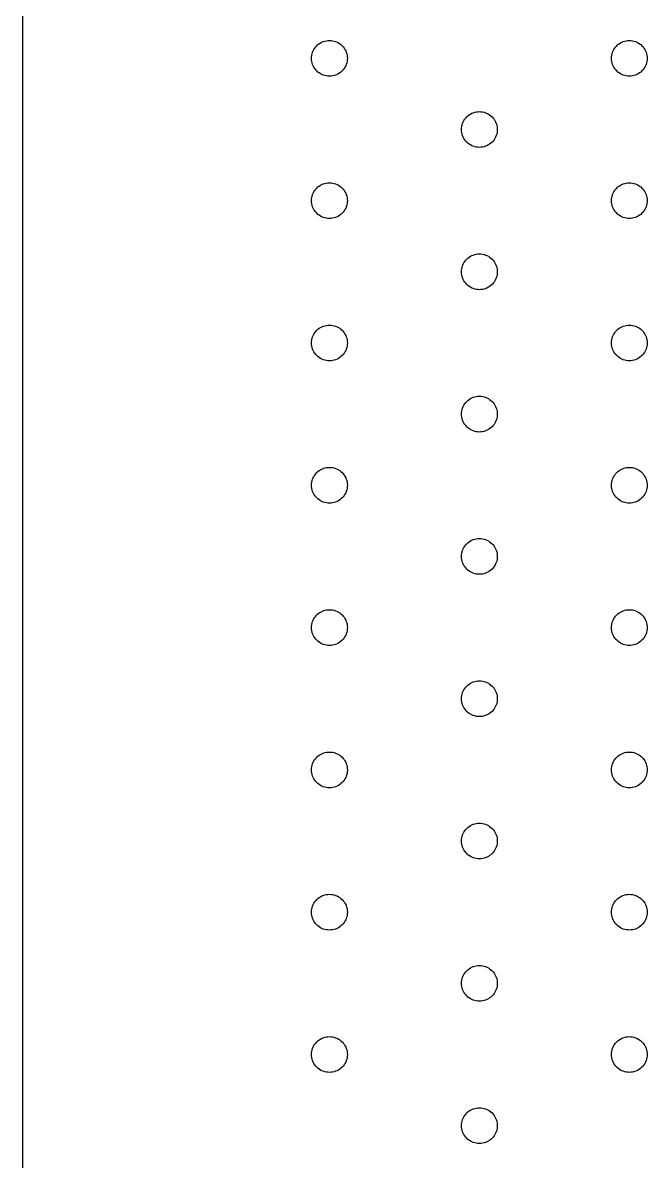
# Model space of a CAD drawing. Header units: millimetres. Extents: x 42 to 3058, y 353 to 2599.
# Drawn here: x 50 to 196.6, y 675.9 to 943.4 of the extents above; entities that cross this region are included whole.
import ezdxf

# ---------------------------------------------------------------- set-up
doc = ezdxf.new("R2010")
doc.units = ezdxf.units.MM
doc.layers.add('DRAWING', color=7, linetype='Continuous')

msp = doc.modelspace()

# ---------------------------------------------------------------- linework, layer by layer
at = {"layer": 'DRAWING', "linetype": 'CONTINUOUS', "true_color": 0x111111}
msp.add_line((50, 500), (50, 1930), dxfattribs=at)
for points in [[(126.2, 935.03), (126.18, 934.66), (126.14, 934.3), (126.06, 933.94), (125.95, 933.59), (125.81, 933.25), (125.64, 932.93), (125.44, 932.62), (125.22, 932.33), (124.97, 932.06), (124.7, 931.81), (124.41, 931.59), (124.1, 931.39), (123.77, 931.22), (123.44, 931.08), (123.09, 930.97), (122.73, 930.89), (122.37, 930.84), (122, 930.83), (121.63, 930.84), (121.27, 930.89), (120.91, 930.97), (120.56, 931.08), (120.23, 931.22), (119.9, 931.39), (119.59, 931.59), (119.3, 931.81), (119.03, 932.06), (118.78, 932.33), (118.56, 932.62), (118.36, 932.93), (118.19, 933.25), (118.05, 933.59), (117.94, 933.94), (117.86, 934.3), (117.82, 934.66), (117.8, 935.03), (117.82, 935.39), (117.86, 935.76), (117.94, 936.12), (118.05, 936.46), (118.19, 936.8), (118.36, 937.13), (118.56, 937.44), (118.78, 937.73), (119.03, 938), (119.3, 938.25), (119.59, 938.47), (119.9, 938.67), (120.23, 938.83), (120.56, 938.97), (120.91, 939.09), (121.27, 939.16), (121.63, 939.21), (122, 939.23), (122.37, 939.21), (122.73, 939.16), (123.09, 939.09), (123.44, 938.97), (123.77, 938.83), (124.1, 938.67), (124.41, 938.47), (124.7, 938.25), (124.97, 938), (125.22, 937.73), (125.44, 937.44), (125.64, 937.13), (125.81, 936.8), (125.95, 936.46), (126.06, 936.12), (126.14, 935.76), (126.18, 935.39), (126.2, 935.03)], [(196.6, 935.03), (196.58, 934.66), (196.54, 934.3), (196.46, 933.94), (196.35, 933.59), (196.21, 933.25), (196.04, 932.93), (195.84, 932.62), (195.62, 932.33), (195.37, 932.06), (195.1, 931.81), (194.81, 931.59), (194.5, 931.39), (194.17, 931.22), (193.84, 931.08), (193.49, 930.97), (193.13, 930.89), (192.77, 930.84), (192.4, 930.83), (192.03, 930.84), (191.67, 930.89), (191.31, 930.97), (190.96, 931.08), (190.63, 931.22), (190.3, 931.39), (189.99, 931.59), (189.7, 931.81), (189.43, 932.06), (189.18, 932.33), (188.96, 932.62), (188.76, 932.93), (188.59, 933.25), (188.45, 933.59), (188.34, 933.94), (188.26, 934.3), (188.22, 934.66), (188.2, 935.03), (188.22, 935.39), (188.26, 935.76), (188.34, 936.12), (188.45, 936.46), (188.59, 936.8), (188.76, 937.13), (188.96, 937.44), (189.18, 937.73), (189.43, 938), (189.7, 938.25), (189.99, 938.47), (190.3, 938.67), (190.63, 938.83), (190.96, 938.97), (191.31, 939.09), (191.67, 939.16), (192.03, 939.21), (192.4, 939.23), (192.77, 939.21), (193.13, 939.16), (193.49, 939.09), (193.84, 938.97), (194.17, 938.83), (194.5, 938.67), (194.81, 938.47), (195.1, 938.25), (195.37, 938), (195.62, 937.73), (195.84, 937.44), (196.04, 937.13), (196.21, 936.8), (196.35, 936.46), (196.46, 936.12), (196.54, 935.76), (196.58, 935.39), (196.6, 935.03)], [(161.4, 918.31), (161.38, 917.95), (161.34, 917.58), (161.26, 917.23), (161.15, 916.88), (161.01, 916.54), (160.84, 916.21), (160.64, 915.9), (160.42, 915.61), (160.17, 915.34), (159.9, 915.1), (159.61, 914.87), (159.3, 914.68), (158.97, 914.51), (158.64, 914.37), (158.29, 914.26), (157.93, 914.18), (157.57, 914.13), (157.2, 914.11), (156.83, 914.13), (156.47, 914.18), (156.11, 914.26), (155.76, 914.37), (155.43, 914.51), (155.1, 914.68), (154.79, 914.87), (154.5, 915.1), (154.23, 915.34), (153.98, 915.61), (153.76, 915.9), (153.56, 916.21), (153.39, 916.54), (153.25, 916.88), (153.14, 917.23), (153.06, 917.58), (153.02, 917.95), (153, 918.31), (153.02, 918.68), (153.06, 919.04), (153.14, 919.4), (153.25, 919.75), (153.39, 920.09), (153.56, 920.41), (153.76, 920.72), (153.98, 921.01), (154.23, 921.28), (154.5, 921.53), (154.79, 921.75), (155.1, 921.95), (155.43, 922.12), (155.76, 922.26), (156.11, 922.37), (156.47, 922.45), (156.83, 922.5), (157.2, 922.51), (157.57, 922.5), (157.93, 922.45), (158.29, 922.37), (158.64, 922.26), (158.97, 922.12), (159.3, 921.95), (159.61, 921.75), (159.9, 921.53), (160.17, 921.28), (160.42, 921.01), (160.64, 920.72), (160.84, 920.41), (161.01, 920.09), (161.15, 919.75), (161.26, 919.4), (161.34, 919.04), (161.38, 918.68), (161.4, 918.31)], [(126.2, 901.6), (126.18, 901.23), (126.14, 900.87), (126.06, 900.51), (125.95, 900.16), (125.81, 899.82), (125.64, 899.5), (125.44, 899.19), (125.22, 898.9), (124.97, 898.63), (124.7, 898.38), (124.41, 898.16), (124.1, 897.96), (123.77, 897.79), (123.44, 897.65), (123.09, 897.54), (122.73, 897.46), (122.37, 897.41), (122, 897.4), (121.63, 897.41), (121.27, 897.46), (120.91, 897.54), (120.56, 897.65), (120.23, 897.79), (119.9, 897.96), (119.59, 898.16), (119.3, 898.38), (119.03, 898.63), (118.78, 898.9), (118.56, 899.19), (118.36, 899.5), (118.19, 899.82), (118.05, 900.16), (117.94, 900.51), (117.86, 900.87), (117.82, 901.23), (117.8, 901.6), (117.82, 901.96), (117.86, 902.33), (117.94, 902.69), (118.05, 903.04), (118.19, 903.37), (118.36, 903.7), (118.56, 904.01), (118.78, 904.3), (119.03, 904.57), (119.3, 904.82), (119.59, 905.04), (119.9, 905.24), (120.23, 905.41), (120.56, 905.55), (120.91, 905.66), (121.27, 905.73), (121.63, 905.78), (122, 905.8), (122.37, 905.78), (122.73, 905.73), (123.09, 905.66), (123.44, 905.55), (123.77, 905.41), (124.1, 905.24), (124.41, 905.04), (124.7, 904.82), (124.97, 904.57), (125.22, 904.3), (125.44, 904.01), (125.64, 903.7), (125.81, 903.37), (125.95, 903.04), (126.06, 902.69), (126.14, 902.33), (126.18, 901.96), (126.2, 901.6)], [(196.6, 901.6), (196.58, 901.23), (196.54, 900.87), (196.46, 900.51), (196.35, 900.16), (196.21, 899.82), (196.04, 899.5), (195.84, 899.19), (195.62, 898.9), (195.37, 898.63), (195.1, 898.38), (194.81, 898.16), (194.5, 897.96), (194.17, 897.79), (193.84, 897.65), (193.49, 897.54), (193.13, 897.46), (192.77, 897.41), (192.4, 897.4), (192.03, 897.41), (191.67, 897.46), (191.31, 897.54), (190.96, 897.65), (190.63, 897.79), (190.3, 897.96), (189.99, 898.16), (189.7, 898.38), (189.43, 898.63), (189.18, 898.9), (188.96, 899.19), (188.76, 899.5), (188.59, 899.82), (188.45, 900.16), (188.34, 900.51), (188.26, 900.87), (188.22, 901.23), (188.2, 901.6), (188.22, 901.96), (188.26, 902.33), (188.34, 902.69), (188.45, 903.04), (188.59, 903.37), (188.76, 903.7), (188.96, 904.01), (189.18, 904.3), (189.43, 904.57), (189.7, 904.82), (189.99, 905.04), (190.3, 905.24), (190.63, 905.41), (190.96, 905.55), (191.31, 905.66), (191.67, 905.73), (192.03, 905.78), (192.4, 905.8), (192.77, 905.78), (193.13, 905.73), (193.49, 905.66), (193.84, 905.55), (194.17, 905.41), (194.5, 905.24), (194.81, 905.04), (195.1, 904.82), (195.37, 904.57), (195.62, 904.3), (195.84, 904.01), (196.04, 903.7), (196.21, 903.37), (196.35, 903.04), (196.46, 902.69), (196.54, 902.33), (196.58, 901.96), (196.6, 901.6)], [(161.4, 884.88), (161.38, 884.52), (161.34, 884.15), (161.26, 883.8), (161.15, 883.45), (161.01, 883.11), (160.84, 882.78), (160.64, 882.48), (160.42, 882.18), (160.17, 881.91), (159.9, 881.67), (159.61, 881.44), (159.3, 881.25), (158.97, 881.08), (158.64, 880.94), (158.29, 880.83), (157.93, 880.75), (157.57, 880.7), (157.2, 880.68), (156.83, 880.7), (156.47, 880.75), (156.11, 880.83), (155.76, 880.94), (155.43, 881.08), (155.1, 881.25), (154.79, 881.44), (154.5, 881.67), (154.23, 881.91), (153.98, 882.18), (153.76, 882.48), (153.56, 882.78), (153.39, 883.11), (153.25, 883.45), (153.14, 883.8), (153.06, 884.15), (153.02, 884.52), (153, 884.88), (153.02, 885.25), (153.06, 885.61), (153.14, 885.97), (153.25, 886.32), (153.39, 886.66), (153.56, 886.98), (153.76, 887.29), (153.98, 887.58), (154.23, 887.85), (154.5, 888.1), (154.79, 888.32), (155.1, 888.52), (155.43, 888.69), (155.76, 888.83), (156.11, 888.94), (156.47, 889.02), (156.83, 889.07), (157.2, 889.08), (157.57, 889.07), (157.93, 889.02), (158.29, 888.94), (158.64, 888.83), (158.97, 888.69), (159.3, 888.52), (159.61, 888.32), (159.9, 888.1), (160.17, 887.85), (160.42, 887.58), (160.64, 887.29), (160.84, 886.98), (161.01, 886.66), (161.15, 886.32), (161.26, 885.97), (161.34, 885.61), (161.38, 885.25), (161.4, 884.88)], [(126.2, 868.17), (126.18, 867.8), (126.14, 867.44), (126.06, 867.08), (125.95, 866.73), (125.81, 866.39), (125.64, 866.07), (125.44, 865.76), (125.22, 865.47), (124.97, 865.2), (124.7, 864.95), (124.41, 864.73), (124.1, 864.53), (123.77, 864.36), (123.44, 864.22), (123.09, 864.11), (122.73, 864.03), (122.37, 863.99), (122, 863.97), (121.63, 863.99), (121.27, 864.03), (120.91, 864.11), (120.56, 864.22), (120.23, 864.36), (119.9, 864.53), (119.59, 864.73), (119.3, 864.95), (119.03, 865.2), (118.78, 865.47), (118.56, 865.76), (118.36, 866.07), (118.19, 866.39), (118.05, 866.73), (117.94, 867.08), (117.86, 867.44), (117.82, 867.8), (117.8, 868.17), (117.82, 868.54), (117.86, 868.9), (117.94, 869.26), (118.05, 869.61), (118.19, 869.94), (118.36, 870.27), (118.56, 870.58), (118.78, 870.87), (119.03, 871.14), (119.3, 871.39), (119.59, 871.61), (119.9, 871.81), (120.23, 871.98), (120.56, 872.12), (120.91, 872.23), (121.27, 872.31), (121.63, 872.35), (122, 872.37), (122.37, 872.35), (122.73, 872.31), (123.09, 872.23), (123.44, 872.12), (123.77, 871.98), (124.1, 871.81), (124.41, 871.61), (124.7, 871.39), (124.97, 871.14), (125.22, 870.87), (125.44, 870.58), (125.64, 870.27), (125.81, 869.94), (125.95, 869.61), (126.06, 869.26), (126.14, 868.9), (126.18, 868.54), (126.2, 868.17)], [(196.6, 868.17), (196.58, 867.8), (196.54, 867.44), (196.46, 867.08), (196.35, 866.73), (196.21, 866.39), (196.04, 866.07), (195.84, 865.76), (195.62, 865.47), (195.37, 865.2), (195.1, 864.95), (194.81, 864.73), (194.5, 864.53), (194.17, 864.36), (193.84, 864.22), (193.49, 864.11), (193.13, 864.03), (192.77, 863.99), (192.4, 863.97), (192.03, 863.99), (191.67, 864.03), (191.31, 864.11), (190.96, 864.22), (190.63, 864.36), (190.3, 864.53), (189.99, 864.73), (189.7, 864.95), (189.43, 865.2), (189.18, 865.47), (188.96, 865.76), (188.76, 866.07), (188.59, 866.39), (188.45, 866.73), (188.34, 867.08), (188.26, 867.44), (188.22, 867.8), (188.2, 868.17), (188.22, 868.54), (188.26, 868.9), (188.34, 869.26), (188.45, 869.61), (188.59, 869.94), (188.76, 870.27), (188.96, 870.58), (189.18, 870.87), (189.43, 871.14), (189.7, 871.39), (189.99, 871.61), (190.3, 871.81), (190.63, 871.98), (190.96, 872.12), (191.31, 872.23), (191.67, 872.31), (192.03, 872.35), (192.4, 872.37), (192.77, 872.35), (193.13, 872.31), (193.49, 872.23), (193.84, 872.12), (194.17, 871.98), (194.5, 871.81), (194.81, 871.61), (195.1, 871.39), (195.37, 871.14), (195.62, 870.87), (195.84, 870.58), (196.04, 870.27), (196.21, 869.94), (196.35, 869.61), (196.46, 869.26), (196.54, 868.9), (196.58, 868.54), (196.6, 868.17)], [(161.4, 851.45), (161.38, 851.09), (161.34, 850.73), (161.26, 850.37), (161.15, 850.02), (161.01, 849.68), (160.84, 849.35), (160.64, 849.05), (160.42, 848.75), (160.17, 848.48), (159.9, 848.24), (159.61, 848.01), (159.3, 847.82), (158.97, 847.65), (158.64, 847.51), (158.29, 847.4), (157.93, 847.32), (157.57, 847.27), (157.2, 847.25), (156.83, 847.27), (156.47, 847.32), (156.11, 847.4), (155.76, 847.51), (155.43, 847.65), (155.1, 847.82), (154.79, 848.01), (154.5, 848.24), (154.23, 848.48), (153.98, 848.75), (153.76, 849.05), (153.56, 849.35), (153.39, 849.68), (153.25, 850.02), (153.14, 850.37), (153.06, 850.73), (153.02, 851.09), (153, 851.45), (153.02, 851.82), (153.06, 852.18), (153.14, 852.54), (153.25, 852.89), (153.39, 853.23), (153.56, 853.55), (153.76, 853.86), (153.98, 854.15), (154.23, 854.42), (154.5, 854.67), (154.79, 854.9), (155.1, 855.09), (155.43, 855.26), (155.76, 855.4), (156.11, 855.51), (156.47, 855.59), (156.83, 855.64), (157.2, 855.65), (157.57, 855.64), (157.93, 855.59), (158.29, 855.51), (158.64, 855.4), (158.97, 855.26), (159.3, 855.09), (159.61, 854.9), (159.9, 854.67), (160.17, 854.42), (160.42, 854.15), (160.64, 853.86), (160.84, 853.55), (161.01, 853.23), (161.15, 852.89), (161.26, 852.54), (161.34, 852.18), (161.38, 851.82), (161.4, 851.45)], [(126.2, 834.74), (126.18, 834.37), (126.14, 834.01), (126.06, 833.65), (125.95, 833.3), (125.81, 832.96), (125.64, 832.64), (125.44, 832.33), (125.22, 832.04), (124.97, 831.77), (124.7, 831.52), (124.41, 831.3), (124.1, 831.1), (123.77, 830.93), (123.44, 830.79), (123.09, 830.68), (122.73, 830.6), (122.37, 830.56), (122, 830.54), (121.63, 830.56), (121.27, 830.6), (120.91, 830.68), (120.56, 830.79), (120.23, 830.93), (119.9, 831.1), (119.59, 831.3), (119.3, 831.52), (119.03, 831.77), (118.78, 832.04), (118.56, 832.33), (118.36, 832.64), (118.19, 832.96), (118.05, 833.3), (117.94, 833.65), (117.86, 834.01), (117.82, 834.37), (117.8, 834.74), (117.82, 835.11), (117.86, 835.47), (117.94, 835.83), (118.05, 836.18), (118.19, 836.51), (118.36, 836.84), (118.56, 837.15), (118.78, 837.44), (119.03, 837.71), (119.3, 837.96), (119.59, 838.18), (119.9, 838.38), (120.23, 838.55), (120.56, 838.69), (120.91, 838.8), (121.27, 838.88), (121.63, 838.92), (122, 838.94), (122.37, 838.92), (122.73, 838.88), (123.09, 838.8), (123.44, 838.69), (123.77, 838.55), (124.1, 838.38), (124.41, 838.18), (124.7, 837.96), (124.97, 837.71), (125.22, 837.44), (125.44, 837.15), (125.64, 836.84), (125.81, 836.51), (125.95, 836.18), (126.06, 835.83), (126.14, 835.47), (126.18, 835.11), (126.2, 834.74)], [(196.6, 834.74), (196.58, 834.37), (196.54, 834.01), (196.46, 833.65), (196.35, 833.3), (196.21, 832.96), (196.04, 832.64), (195.84, 832.33), (195.62, 832.04), (195.37, 831.77), (195.1, 831.52), (194.81, 831.3), (194.5, 831.1), (194.17, 830.93), (193.84, 830.79), (193.49, 830.68), (193.13, 830.6), (192.77, 830.56), (192.4, 830.54), (192.03, 830.56), (191.67, 830.6), (191.31, 830.68), (190.96, 830.79), (190.63, 830.93), (190.3, 831.1), (189.99, 831.3), (189.7, 831.52), (189.43, 831.77), (189.18, 832.04), (188.96, 832.33), (188.76, 832.64), (188.59, 832.96), (188.45, 833.3), (188.34, 833.65), (188.26, 834.01), (188.22, 834.37), (188.2, 834.74), (188.22, 835.11), (188.26, 835.47), (188.34, 835.83), (188.45, 836.18), (188.59, 836.51), (188.76, 836.84), (188.96, 837.15), (189.18, 837.44), (189.43, 837.71), (189.7, 837.96), (189.99, 838.18), (190.3, 838.38), (190.63, 838.55), (190.96, 838.69), (191.31, 838.8), (191.67, 838.88), (192.03, 838.92), (192.4, 838.94), (192.77, 838.92), (193.13, 838.88), (193.49, 838.8), (193.84, 838.69), (194.17, 838.55), (194.5, 838.38), (194.81, 838.18), (195.1, 837.96), (195.37, 837.71), (195.62, 837.44), (195.84, 837.15), (196.04, 836.84), (196.21, 836.51), (196.35, 836.18), (196.46, 835.83), (196.54, 835.47), (196.58, 835.11), (196.6, 834.74)], [(161.4, 818.03), (161.38, 817.66), (161.34, 817.3), (161.26, 816.94), (161.15, 816.59), (161.01, 816.25), (160.84, 815.93), (160.64, 815.62), (160.42, 815.33), (160.17, 815.06), (159.9, 814.81), (159.61, 814.58), (159.3, 814.39), (158.97, 814.22), (158.64, 814.08), (158.29, 813.97), (157.93, 813.89), (157.57, 813.84), (157.2, 813.83), (156.83, 813.84), (156.47, 813.89), (156.11, 813.97), (155.76, 814.08), (155.43, 814.22), (155.1, 814.39), (154.79, 814.58), (154.5, 814.81), (154.23, 815.06), (153.98, 815.33), (153.76, 815.62), (153.56, 815.93), (153.39, 816.25), (153.25, 816.59), (153.14, 816.94), (153.06, 817.3), (153.02, 817.66), (153, 818.03), (153.02, 818.39), (153.06, 818.75), (153.14, 819.11), (153.25, 819.46), (153.39, 819.8), (153.56, 820.13), (153.76, 820.43), (153.98, 820.72), (154.23, 820.99), (154.5, 821.24), (154.79, 821.47), (155.1, 821.66), (155.43, 821.83), (155.76, 821.97), (156.11, 822.08), (156.47, 822.16), (156.83, 822.21), (157.2, 822.23), (157.57, 822.21), (157.93, 822.16), (158.29, 822.08), (158.64, 821.97), (158.97, 821.83), (159.3, 821.66), (159.61, 821.47), (159.9, 821.24), (160.17, 820.99), (160.42, 820.72), (160.64, 820.43), (160.84, 820.13), (161.01, 819.8), (161.15, 819.46), (161.26, 819.11), (161.34, 818.75), (161.38, 818.39), (161.4, 818.03)], [(126.2, 801.31), (126.18, 800.94), (126.14, 800.58), (126.06, 800.22), (125.95, 799.87), (125.81, 799.54), (125.64, 799.21), (125.44, 798.9), (125.22, 798.61), (124.97, 798.34), (124.7, 798.09), (124.41, 797.87), (124.1, 797.67), (123.77, 797.5), (123.44, 797.36), (123.09, 797.25), (122.73, 797.17), (122.37, 797.13), (122, 797.11), (121.63, 797.13), (121.27, 797.17), (120.91, 797.25), (120.56, 797.36), (120.23, 797.5), (119.9, 797.67), (119.59, 797.87), (119.3, 798.09), (119.03, 798.34), (118.78, 798.61), (118.56, 798.9), (118.36, 799.21), (118.19, 799.54), (118.05, 799.87), (117.94, 800.22), (117.86, 800.58), (117.82, 800.94), (117.8, 801.31), (117.82, 801.68), (117.86, 802.04), (117.94, 802.4), (118.05, 802.75), (118.19, 803.09), (118.36, 803.41), (118.56, 803.72), (118.78, 804.01), (119.03, 804.28), (119.3, 804.53), (119.59, 804.75), (119.9, 804.95), (120.23, 805.12), (120.56, 805.26), (120.91, 805.37), (121.27, 805.45), (121.63, 805.49), (122, 805.51), (122.37, 805.49), (122.73, 805.45), (123.09, 805.37), (123.44, 805.26), (123.77, 805.12), (124.1, 804.95), (124.41, 804.75), (124.7, 804.53), (124.97, 804.28), (125.22, 804.01), (125.44, 803.72), (125.64, 803.41), (125.81, 803.09), (125.95, 802.75), (126.06, 802.4), (126.14, 802.04), (126.18, 801.68), (126.2, 801.31)], [(196.6, 801.31), (196.58, 800.94), (196.54, 800.58), (196.46, 800.22), (196.35, 799.87), (196.21, 799.54), (196.04, 799.21), (195.84, 798.9), (195.62, 798.61), (195.37, 798.34), (195.1, 798.09), (194.81, 797.87), (194.5, 797.67), (194.17, 797.5), (193.84, 797.36), (193.49, 797.25), (193.13, 797.17), (192.77, 797.13), (192.4, 797.11), (192.03, 797.13), (191.67, 797.17), (191.31, 797.25), (190.96, 797.36), (190.63, 797.5), (190.3, 797.67), (189.99, 797.87), (189.7, 798.09), (189.43, 798.34), (189.18, 798.61), (188.96, 798.9), (188.76, 799.21), (188.59, 799.54), (188.45, 799.87), (188.34, 800.22), (188.26, 800.58), (188.22, 800.94), (188.2, 801.31), (188.22, 801.68), (188.26, 802.04), (188.34, 802.4), (188.45, 802.75), (188.59, 803.09), (188.76, 803.41), (188.96, 803.72), (189.18, 804.01), (189.43, 804.28), (189.7, 804.53), (189.99, 804.75), (190.3, 804.95), (190.63, 805.12), (190.96, 805.26), (191.31, 805.37), (191.67, 805.45), (192.03, 805.49), (192.4, 805.51), (192.77, 805.49), (193.13, 805.45), (193.49, 805.37), (193.84, 805.26), (194.17, 805.12), (194.5, 804.95), (194.81, 804.75), (195.1, 804.53), (195.37, 804.28), (195.62, 804.01), (195.84, 803.72), (196.04, 803.41), (196.21, 803.09), (196.35, 802.75), (196.46, 802.4), (196.54, 802.04), (196.58, 801.68), (196.6, 801.31)], [(161.4, 784.6), (161.38, 784.23), (161.34, 783.87), (161.26, 783.51), (161.15, 783.16), (161.01, 782.82), (160.84, 782.5), (160.64, 782.19), (160.42, 781.9), (160.17, 781.63), (159.9, 781.38), (159.61, 781.16), (159.3, 780.96), (158.97, 780.79), (158.64, 780.65), (158.29, 780.54), (157.93, 780.46), (157.57, 780.41), (157.2, 780.4), (156.83, 780.41), (156.47, 780.46), (156.11, 780.54), (155.76, 780.65), (155.43, 780.79), (155.1, 780.96), (154.79, 781.16), (154.5, 781.38), (154.23, 781.63), (153.98, 781.9), (153.76, 782.19), (153.56, 782.5), (153.39, 782.82), (153.25, 783.16), (153.14, 783.51), (153.06, 783.87), (153.02, 784.23), (153, 784.6), (153.02, 784.96), (153.06, 785.33), (153.14, 785.68), (153.25, 786.03), (153.39, 786.37), (153.56, 786.7), (153.76, 787), (153.98, 787.3), (154.23, 787.57), (154.5, 787.81), (154.79, 788.04), (155.1, 788.23), (155.43, 788.4), (155.76, 788.54), (156.11, 788.65), (156.47, 788.73), (156.83, 788.78), (157.2, 788.8), (157.57, 788.78), (157.93, 788.73), (158.29, 788.65), (158.64, 788.54), (158.97, 788.4), (159.3, 788.23), (159.61, 788.04), (159.9, 787.81), (160.17, 787.57), (160.42, 787.3), (160.64, 787), (160.84, 786.7), (161.01, 786.37), (161.15, 786.03), (161.26, 785.68), (161.34, 785.33), (161.38, 784.96), (161.4, 784.6)], [(126.2, 767.88), (126.18, 767.51), (126.14, 767.15), (126.06, 766.79), (125.95, 766.44), (125.81, 766.11), (125.64, 765.78), (125.44, 765.47), (125.22, 765.18), (124.97, 764.91), (124.7, 764.66), (124.41, 764.44), (124.1, 764.24), (123.77, 764.07), (123.44, 763.93), (123.09, 763.82), (122.73, 763.74), (122.37, 763.7), (122, 763.68), (121.63, 763.7), (121.27, 763.74), (120.91, 763.82), (120.56, 763.93), (120.23, 764.07), (119.9, 764.24), (119.59, 764.44), (119.3, 764.66), (119.03, 764.91), (118.78, 765.18), (118.56, 765.47), (118.36, 765.78), (118.19, 766.11), (118.05, 766.44), (117.94, 766.79), (117.86, 767.15), (117.82, 767.51), (117.8, 767.88), (117.82, 768.25), (117.86, 768.61), (117.94, 768.97), (118.05, 769.32), (118.19, 769.66), (118.36, 769.98), (118.56, 770.29), (118.78, 770.58), (119.03, 770.85), (119.3, 771.1), (119.59, 771.32), (119.9, 771.52), (120.23, 771.69), (120.56, 771.83), (120.91, 771.94), (121.27, 772.02), (121.63, 772.06), (122, 772.08), (122.37, 772.06), (122.73, 772.02), (123.09, 771.94), (123.44, 771.83), (123.77, 771.69), (124.1, 771.52), (124.41, 771.32), (124.7, 771.1), (124.97, 770.85), (125.22, 770.58), (125.44, 770.29), (125.64, 769.98), (125.81, 769.66), (125.95, 769.32), (126.06, 768.97), (126.14, 768.61), (126.18, 768.25), (126.2, 767.88)], [(196.6, 767.88), (196.58, 767.51), (196.54, 767.15), (196.46, 766.79), (196.35, 766.44), (196.21, 766.11), (196.04, 765.78), (195.84, 765.47), (195.62, 765.18), (195.37, 764.91), (195.1, 764.66), (194.81, 764.44), (194.5, 764.24), (194.17, 764.07), (193.84, 763.93), (193.49, 763.82), (193.13, 763.74), (192.77, 763.7), (192.4, 763.68), (192.03, 763.7), (191.67, 763.74), (191.31, 763.82), (190.96, 763.93), (190.63, 764.07), (190.3, 764.24), (189.99, 764.44), (189.7, 764.66), (189.43, 764.91), (189.18, 765.18), (188.96, 765.47), (188.76, 765.78), (188.59, 766.11), (188.45, 766.44), (188.34, 766.79), (188.26, 767.15), (188.22, 767.51), (188.2, 767.88), (188.22, 768.25), (188.26, 768.61), (188.34, 768.97), (188.45, 769.32), (188.59, 769.66), (188.76, 769.98), (188.96, 770.29), (189.18, 770.58), (189.43, 770.85), (189.7, 771.1), (189.99, 771.32), (190.3, 771.52), (190.63, 771.69), (190.96, 771.83), (191.31, 771.94), (191.67, 772.02), (192.03, 772.06), (192.4, 772.08), (192.77, 772.06), (193.13, 772.02), (193.49, 771.94), (193.84, 771.83), (194.17, 771.69), (194.5, 771.52), (194.81, 771.32), (195.1, 771.1), (195.37, 770.85), (195.62, 770.58), (195.84, 770.29), (196.04, 769.98), (196.21, 769.66), (196.35, 769.32), (196.46, 768.97), (196.54, 768.61), (196.58, 768.25), (196.6, 767.88)], [(161.4, 751.17), (161.38, 750.8), (161.34, 750.44), (161.26, 750.08), (161.15, 749.73), (161.01, 749.39), (160.84, 749.07), (160.64, 748.76), (160.42, 748.47), (160.17, 748.2), (159.9, 747.95), (159.61, 747.73), (159.3, 747.53), (158.97, 747.36), (158.64, 747.22), (158.29, 747.11), (157.93, 747.03), (157.57, 746.98), (157.2, 746.97), (156.83, 746.98), (156.47, 747.03), (156.11, 747.11), (155.76, 747.22), (155.43, 747.36), (155.1, 747.53), (154.79, 747.73), (154.5, 747.95), (154.23, 748.2), (153.98, 748.47), (153.76, 748.76), (153.56, 749.07), (153.39, 749.39), (153.25, 749.73), (153.14, 750.08), (153.06, 750.44), (153.02, 750.8), (153, 751.17), (153.02, 751.53), (153.06, 751.9), (153.14, 752.25), (153.25, 752.6), (153.39, 752.94), (153.56, 753.27), (153.76, 753.58), (153.98, 753.87), (154.23, 754.14), (154.5, 754.38), (154.79, 754.61), (155.1, 754.8), (155.43, 754.97), (155.76, 755.11), (156.11, 755.22), (156.47, 755.3), (156.83, 755.35), (157.2, 755.37), (157.57, 755.35), (157.93, 755.3), (158.29, 755.22), (158.64, 755.11), (158.97, 754.97), (159.3, 754.8), (159.61, 754.61), (159.9, 754.38), (160.17, 754.14), (160.42, 753.87), (160.64, 753.58), (160.84, 753.27), (161.01, 752.94), (161.15, 752.6), (161.26, 752.25), (161.34, 751.9), (161.38, 751.53), (161.4, 751.17)], [(126.2, 734.45), (126.18, 734.09), (126.14, 733.72), (126.06, 733.36), (125.95, 733.02), (125.81, 732.68), (125.64, 732.35), (125.44, 732.04), (125.22, 731.75), (124.97, 731.48), (124.7, 731.23), (124.41, 731.01), (124.1, 730.81), (123.77, 730.65), (123.44, 730.5), (123.09, 730.39), (122.73, 730.32), (122.37, 730.27), (122, 730.25), (121.63, 730.27), (121.27, 730.32), (120.91, 730.39), (120.56, 730.5), (120.23, 730.65), (119.9, 730.81), (119.59, 731.01), (119.3, 731.23), (119.03, 731.48), (118.78, 731.75), (118.56, 732.04), (118.36, 732.35), (118.19, 732.68), (118.05, 733.02), (117.94, 733.36), (117.86, 733.72), (117.82, 734.09), (117.8, 734.45), (117.82, 734.82), (117.86, 735.18), (117.94, 735.54), (118.05, 735.89), (118.19, 736.23), (118.36, 736.55), (118.56, 736.86), (118.78, 737.15), (119.03, 737.42), (119.3, 737.67), (119.59, 737.89), (119.9, 738.09), (120.23, 738.26), (120.56, 738.4), (120.91, 738.51), (121.27, 738.59), (121.63, 738.64), (122, 738.65), (122.37, 738.64), (122.73, 738.59), (123.09, 738.51), (123.44, 738.4), (123.77, 738.26), (124.1, 738.09), (124.41, 737.89), (124.7, 737.67), (124.97, 737.42), (125.22, 737.15), (125.44, 736.86), (125.64, 736.55), (125.81, 736.23), (125.95, 735.89), (126.06, 735.54), (126.14, 735.18), (126.18, 734.82), (126.2, 734.45)], [(196.6, 734.45), (196.58, 734.09), (196.54, 733.72), (196.46, 733.36), (196.35, 733.02), (196.21, 732.68), (196.04, 732.35), (195.84, 732.04), (195.62, 731.75), (195.37, 731.48), (195.1, 731.23), (194.81, 731.01), (194.5, 730.81), (194.17, 730.65), (193.84, 730.5), (193.49, 730.39), (193.13, 730.32), (192.77, 730.27), (192.4, 730.25), (192.03, 730.27), (191.67, 730.32), (191.31, 730.39), (190.96, 730.5), (190.63, 730.65), (190.3, 730.81), (189.99, 731.01), (189.7, 731.23), (189.43, 731.48), (189.18, 731.75), (188.96, 732.04), (188.76, 732.35), (188.59, 732.68), (188.45, 733.02), (188.34, 733.36), (188.26, 733.72), (188.22, 734.09), (188.2, 734.45), (188.22, 734.82), (188.26, 735.18), (188.34, 735.54), (188.45, 735.89), (188.59, 736.23), (188.76, 736.55), (188.96, 736.86), (189.18, 737.15), (189.43, 737.42), (189.7, 737.67), (189.99, 737.89), (190.3, 738.09), (190.63, 738.26), (190.96, 738.4), (191.31, 738.51), (191.67, 738.59), (192.03, 738.64), (192.4, 738.65), (192.77, 738.64), (193.13, 738.59), (193.49, 738.51), (193.84, 738.4), (194.17, 738.26), (194.5, 738.09), (194.81, 737.89), (195.1, 737.67), (195.37, 737.42), (195.62, 737.15), (195.84, 736.86), (196.04, 736.55), (196.21, 736.23), (196.35, 735.89), (196.46, 735.54), (196.54, 735.18), (196.58, 734.82), (196.6, 734.45)], [(161.4, 717.74), (161.38, 717.37), (161.34, 717.01), (161.26, 716.65), (161.15, 716.3), (161.01, 715.96), (160.84, 715.64), (160.64, 715.33), (160.42, 715.04), (160.17, 714.77), (159.9, 714.52), (159.61, 714.3), (159.3, 714.1), (158.97, 713.93), (158.64, 713.79), (158.29, 713.68), (157.93, 713.6), (157.57, 713.55), (157.2, 713.54), (156.83, 713.55), (156.47, 713.6), (156.11, 713.68), (155.76, 713.79), (155.43, 713.93), (155.1, 714.1), (154.79, 714.3), (154.5, 714.52), (154.23, 714.77), (153.98, 715.04), (153.76, 715.33), (153.56, 715.64), (153.39, 715.96), (153.25, 716.3), (153.14, 716.65), (153.06, 717.01), (153.02, 717.37), (153, 717.74), (153.02, 718.1), (153.06, 718.47), (153.14, 718.82), (153.25, 719.17), (153.39, 719.51), (153.56, 719.84), (153.76, 720.15), (153.98, 720.44), (154.23, 720.71), (154.5, 720.95), (154.79, 721.18), (155.1, 721.37), (155.43, 721.54), (155.76, 721.68), (156.11, 721.79), (156.47, 721.87), (156.83, 721.92), (157.2, 721.94), (157.57, 721.92), (157.93, 721.87), (158.29, 721.79), (158.64, 721.68), (158.97, 721.54), (159.3, 721.37), (159.61, 721.18), (159.9, 720.95), (160.17, 720.71), (160.42, 720.44), (160.64, 720.15), (160.84, 719.84), (161.01, 719.51), (161.15, 719.17), (161.26, 718.82), (161.34, 718.47), (161.38, 718.1), (161.4, 717.74)], [(126.2, 701.02), (126.18, 700.66), (126.14, 700.29), (126.06, 699.93), (125.95, 699.59), (125.81, 699.25), (125.64, 698.92), (125.44, 698.61), (125.22, 698.32), (124.97, 698.05), (124.7, 697.8), (124.41, 697.58), (124.1, 697.38), (123.77, 697.22), (123.44, 697.08), (123.09, 696.97), (122.73, 696.89), (122.37, 696.84), (122, 696.82), (121.63, 696.84), (121.27, 696.89), (120.91, 696.97), (120.56, 697.08), (120.23, 697.22), (119.9, 697.38), (119.59, 697.58), (119.3, 697.8), (119.03, 698.05), (118.78, 698.32), (118.56, 698.61), (118.36, 698.92), (118.19, 699.25), (118.05, 699.59), (117.94, 699.93), (117.86, 700.29), (117.82, 700.66), (117.8, 701.02), (117.82, 701.39), (117.86, 701.75), (117.94, 702.11), (118.05, 702.46), (118.19, 702.8), (118.36, 703.12), (118.56, 703.43), (118.78, 703.72), (119.03, 703.99), (119.3, 704.24), (119.59, 704.46), (119.9, 704.66), (120.23, 704.83), (120.56, 704.97), (120.91, 705.08), (121.27, 705.16), (121.63, 705.21), (122, 705.22), (122.37, 705.21), (122.73, 705.16), (123.09, 705.08), (123.44, 704.97), (123.77, 704.83), (124.1, 704.66), (124.41, 704.46), (124.7, 704.24), (124.97, 703.99), (125.22, 703.72), (125.44, 703.43), (125.64, 703.12), (125.81, 702.8), (125.95, 702.46), (126.06, 702.11), (126.14, 701.75), (126.18, 701.39), (126.2, 701.02)], [(196.6, 701.02), (196.58, 700.66), (196.54, 700.29), (196.46, 699.93), (196.35, 699.59), (196.21, 699.25), (196.04, 698.92), (195.84, 698.61), (195.62, 698.32), (195.37, 698.05), (195.1, 697.8), (194.81, 697.58), (194.5, 697.38), (194.17, 697.22), (193.84, 697.08), (193.49, 696.97), (193.13, 696.89), (192.77, 696.84), (192.4, 696.82), (192.03, 696.84), (191.67, 696.89), (191.31, 696.97), (190.96, 697.08), (190.63, 697.22), (190.3, 697.38), (189.99, 697.58), (189.7, 697.8), (189.43, 698.05), (189.18, 698.32), (188.96, 698.61), (188.76, 698.92), (188.59, 699.25), (188.45, 699.59), (188.34, 699.93), (188.26, 700.29), (188.22, 700.66), (188.2, 701.02), (188.22, 701.39), (188.26, 701.75), (188.34, 702.11), (188.45, 702.46), (188.59, 702.8), (188.76, 703.12), (188.96, 703.43), (189.18, 703.72), (189.43, 703.99), (189.7, 704.24), (189.99, 704.46), (190.3, 704.66), (190.63, 704.83), (190.96, 704.97), (191.31, 705.08), (191.67, 705.16), (192.03, 705.21), (192.4, 705.22), (192.77, 705.21), (193.13, 705.16), (193.49, 705.08), (193.84, 704.97), (194.17, 704.83), (194.5, 704.66), (194.81, 704.46), (195.1, 704.24), (195.37, 703.99), (195.62, 703.72), (195.84, 703.43), (196.04, 703.12), (196.21, 702.8), (196.35, 702.46), (196.46, 702.11), (196.54, 701.75), (196.58, 701.39), (196.6, 701.02)], [(161.4, 684.31), (161.38, 683.94), (161.34, 683.58), (161.26, 683.22), (161.15, 682.87), (161.01, 682.53), (160.84, 682.21), (160.64, 681.9), (160.42, 681.61), (160.17, 681.34), (159.9, 681.09), (159.61, 680.87), (159.3, 680.67), (158.97, 680.5), (158.64, 680.36), (158.29, 680.25), (157.93, 680.17), (157.57, 680.12), (157.2, 680.11), (156.83, 680.12), (156.47, 680.17), (156.11, 680.25), (155.76, 680.36), (155.43, 680.5), (155.1, 680.67), (154.79, 680.87), (154.5, 681.09), (154.23, 681.34), (153.98, 681.61), (153.76, 681.9), (153.56, 682.21), (153.39, 682.53), (153.25, 682.87), (153.14, 683.22), (153.06, 683.58), (153.02, 683.94), (153, 684.31), (153.02, 684.67), (153.06, 685.04), (153.14, 685.39), (153.25, 685.74), (153.39, 686.08), (153.56, 686.41), (153.76, 686.72), (153.98, 687.01), (154.23, 687.28), (154.5, 687.52), (154.79, 687.75), (155.1, 687.94), (155.43, 688.11), (155.76, 688.25), (156.11, 688.36), (156.47, 688.44), (156.83, 688.49), (157.2, 688.51), (157.57, 688.49), (157.93, 688.44), (158.29, 688.36), (158.64, 688.25), (158.97, 688.11), (159.3, 687.94), (159.61, 687.75), (159.9, 687.52), (160.17, 687.28), (160.42, 687.01), (160.64, 686.72), (160.84, 686.41), (161.01, 686.08), (161.15, 685.74), (161.26, 685.39), (161.34, 685.04), (161.38, 684.67), (161.4, 684.31)]]:
    msp.add_lwpolyline(points, close=True, dxfattribs=at)

doc.saveas('drawing.dxf')
